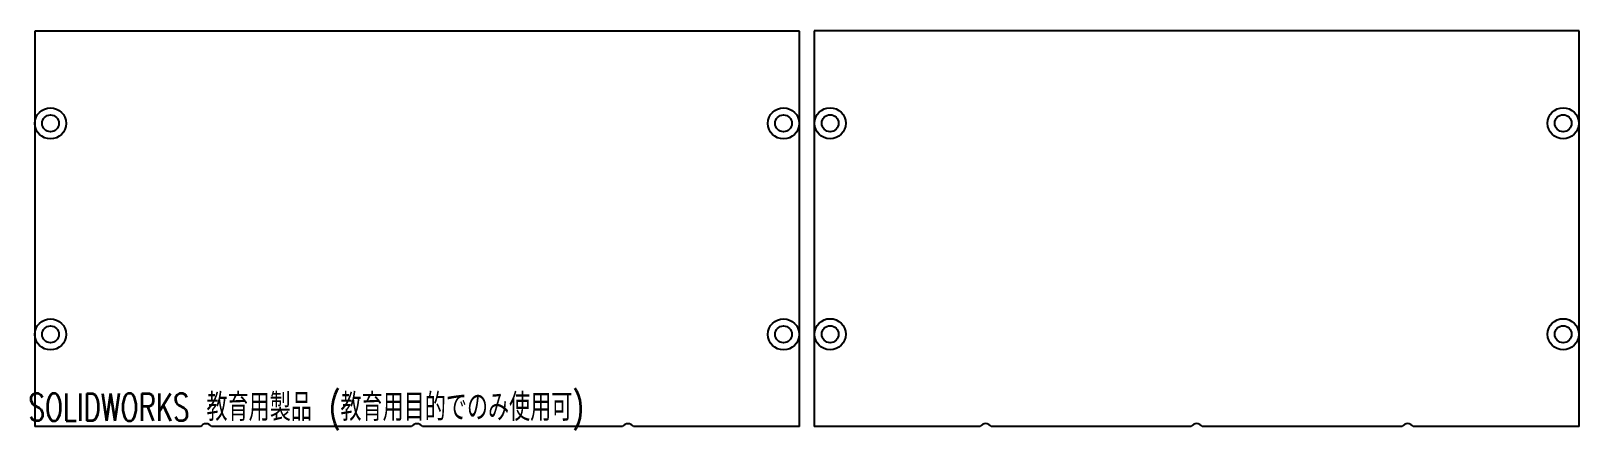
# Model space of a CAD drawing. Header units: millimetres. Extents: x 0 to 294, y 0 to 75.
import ezdxf

# ---------------------------------------------------------------- set-up
doc = ezdxf.new("R2010")
doc.units = ezdxf.units.MM
doc.styles.add('SLDTEXTSTYLE0', font='TXT', dxfattribs={"width": 0.7, "bigfont": 'bigfont'})

msp = doc.modelspace()

# ---------------------------------------------------------------- linework, layer by layer
at = {"color": 7, "linetype": 'Continuous', "lineweight": 25}
for p, q in [((146.17, 75.41), (1.17, 75.41)), ((1.17, 75.41), (1.17, 0.41)), ((146.17, 0.41), (146.17, 75.41)), ((294, 75.43), (149, 75.43)), ((149, 75.43), (149, 0.43)), ((294, 0.43), (294, 75.43)), ((32.64, 0.41), (1.17, 0.41)), ((72.64, 0.41), (34.71, 0.41)), ((112.64, 0.41), (74.71, 0.41)), ((146.17, 0.41), (114.71, 0.41)), ((180.47, 0.43), (149, 0.43)), ((220.47, 0.43), (182.54, 0.43)), ((260.47, 0.43), (222.54, 0.43)), ((294, 0.43), (262.54, 0.43))]:
    msp.add_line(p, q, dxfattribs=at)
for centre, radius in [((4.17, 57.91), 2.95), ((4.17, 57.91), 1.6), ((143.17, 57.91), 2.95), ((143.17, 57.91), 1.6), ((152, 57.93), 2.95), ((152, 57.93), 1.6), ((291, 57.93), 2.95), ((291, 57.93), 1.6), ((4.17, 17.91), 2.95), ((143.17, 17.91), 2.95), ((152, 17.93), 2.95), ((291, 17.93), 2.95), ((4.17, 17.91), 1.6), ((143.17, 17.91), 1.6), ((152, 17.93), 1.6), ((291, 17.93), 1.6)]:
    msp.add_circle(centre, radius, dxfattribs=at)
for centre in [(33.67, -0.29), (73.67, -0.29), (113.67, -0.29), (181.5, -0.27), (221.5, -0.27), (261.5, -0.27)]:
    msp.add_arc(centre, 1.25, 34.0558, 145.9442, dxfattribs=at)

# ---------------------------------------------------------------- texts
at = {"color": 7, "linetype": 'Continuous', "insert": (0, 6.69), "char_height": 5.19, "attachment_point": 1, "style": 'SLDTEXTSTYLE0'}
msp.add_mtext('SOLIDWORKS 教育用製品 (教育用目的でのみ使用可)', dxfattribs=at)

doc.saveas('drawing.dxf')
